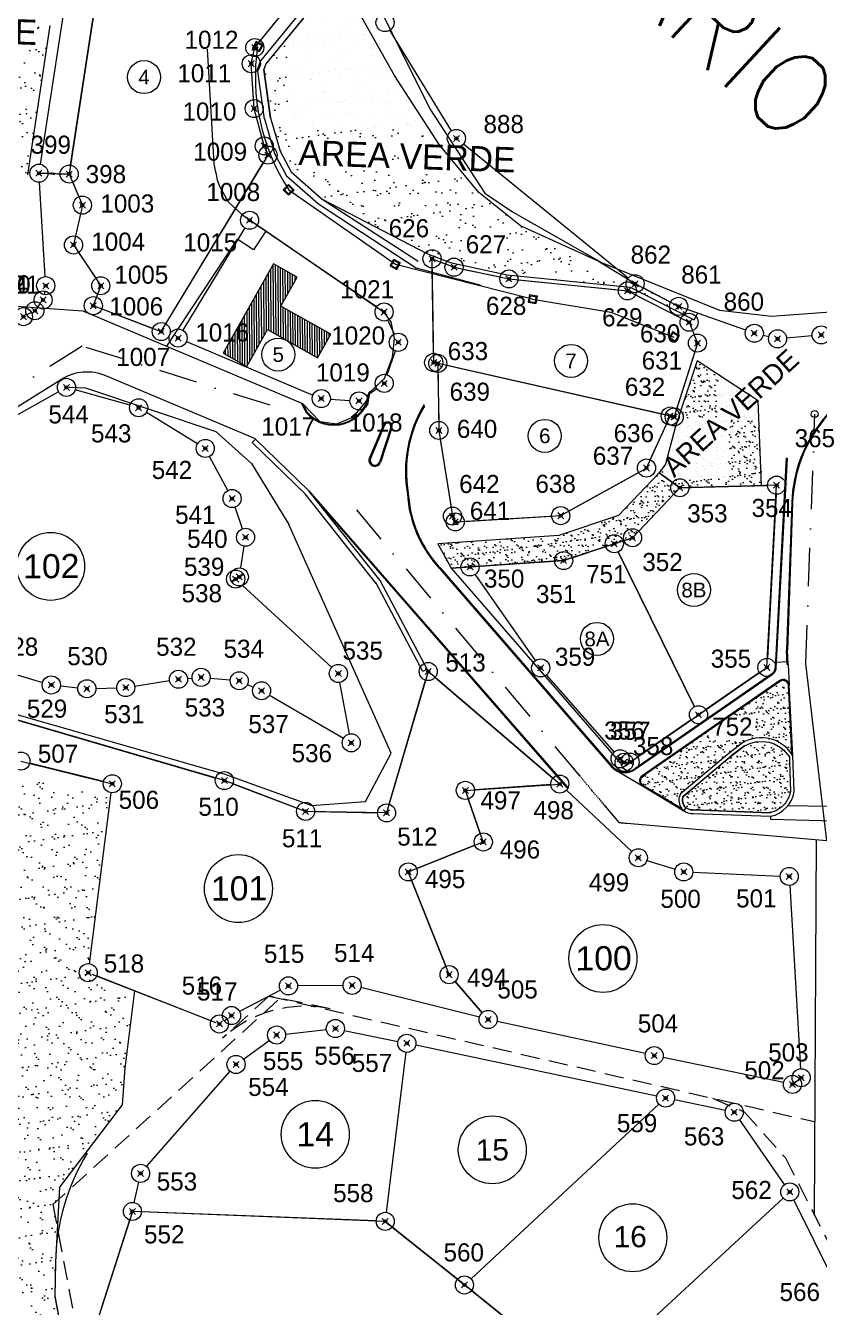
# Model space of a CAD drawing. Header units: millimetres. Extents: x 1956 to 636788, y 2654 to 1331964.
# Drawn here: x 625461.2 to 625592.8, y 1330212.2 to 1330424.7 of the extents above; entities that cross this region are included whole.
import ezdxf
from ezdxf.enums import TextEntityAlignment as Align

# ---------------------------------------------------------------- set-up
doc = ezdxf.new("R2010")
doc.units = ezdxf.units.MM
doc.header["$PDMODE"] = 35
doc.header["$PDSIZE"] = 0.5
doc.linetypes.add('DASHDOT2', pattern=[12.7, 6.35, -3.175, 0, -3.175])
doc.linetypes.add('HIDDEN2', pattern=[4.7625, 3.175, -1.5875])
for name, color, linetype, lineweight in [('11. division lotes', 12, 'Continuous', 0), ('20. poligonos', 201, 'Continuous', 0), ('24. numeros lotes', 10, 'Continuous', 0), ('26. edificios', 220, 'Continuous', 0), ('33. areas verdes', 72, 'Continuous', 0), ('34. muros', 7, 'Continuous', 0), ('36. centro calle', 253, 'DASHDOT2', 0), ('37. numeros calle', 111, 'Continuous', 0), ('38. polilinea lotes', 31, 'Continuous', 0), ('6. calles', 1, 'Continuous', 0), ('ARBOLES', 1, 'Continuous', 0), ('Cotas', 7, 'Continuous', 0), ('NIVEL DE TERRAZA', 8, 'HIDDEN2', 0)]:
    doc.layers.add(name, color=color, linetype=linetype, lineweight=lineweight)
for name, color, linetype in [('2', 7, 'Continuous'), ('CVL_CUADCON_LIN', 8, 'Continuous'), ('Polígono', 2, 'Continuous'), ('textos_terrenos colindantes', 4, 'Continuous')]:
    doc.layers.add(name, color=color, linetype=linetype)
doc.styles.add('ARIAL', font='arial.ttf', dxfattribs={"width": 0.8, "height": 0.039688})
doc.styles.add('Courier', font='cour.ttf')
doc.styles.add('ROMANS', font='ROMANS', dxfattribs={"height": 0.2})
doc.styles.get("Standard").update_dxf_attribs({"font": 'TCCM____.TTF'})
doc.styles.add('style1', font='romans.shx')
doc.dimstyles.new('STANDARD$0', dxfattribs={"dimtxt": 0.6, "dimasz": 0.5, "dimexe": 0.125, "dimexo": 0.000625, "dimgap": 0.0625, "dimtad": 0, "dimzin": 1, "dimdsep": 46, "dimtxsty": 'ROMANS', "dimblk1": 'ARCHTICK', "dimblk2": 'ARCHTICK', "dimsah": 1, "dimcen": 2.5, "dimclrd": 1, "dimclre": 1, "dimclrt": 30, "dimaunit": 1, "dimadec": 0, "dimazin": 0, "dimtfac": 1, "dimtix": 1, "dimtofl": 0, "dimtmove": 1, "dimatfit": 3, "dimldrblk": 'ARCHTICK', "dimfxl": 1, "dimtolj": 1, "dimtzin": 1, "dimarcsym": 0})
pattern_1 = [(37.93167, (623185.346, 1328791.9748), (-0.0697575, 1.73366734), [0, -1.3680018, 0, -1.530002, 0, -1.4625019]), (7.93167, (623185.346, 1328791.9748), (1.5736201, 2.5518628), [0, -0.738001, 0, -1.2330016, 0, -0.4725006]), (327.93167, (623184.239, 1328791.9665), (2.8026135, 0.0262087), [0, -0.4500006, 0, -1.62000214, 0, -2.1150028]), (317.93167, (623184.239, 1328791.9665), (2.6994896, 0.81027), [0, -0.2250003, 0, -1.0620014, 0, -1.2150016])]
pattern_2 = [(37.93167, (623185.346, 1328791.9748), (-0.1550166, 3.852594), [0, -3.040004, 0, -3.4000045, 0, -3.2500043]), (7.93167, (623185.346, 1328791.975), (3.496934, 5.670806), [0, -1.6400022, 0, -2.7400036, 0, -1.0500014]), (327.93167, (623182.886, 1328791.9563), (6.22803, 0.0582416), [0, -1.0000013, 0, -3.6000048, 0, -4.7000062]), (317.93167, (623182.886, 1328791.9563), (5.998866, 1.8006), [0, -0.5000007, 0, -2.360003, 0, -2.7000036])]

# ---------------------------------------------------------------- blocks, each defined once
blk = doc.blocks.new('_ARCHTICK')
at = {"color": 0, "linetype": 'ByBlock', "const_width": 0.15}
blk.add_lwpolyline([(-0.5, -0.5), (0.5, 0.5)], dxfattribs=at)
blk = doc.blocks.new('*D335')
at = {"layer": 'CVL_CUADCON_LIN', "color": 1, "lineweight": -2, "ltscale": 0.5, "transparency": 16777216}
for p, q in [((625463.45, 1330400.26), (625463.45, 1330400.38)), ((625463.45, 1330400.26), (625465.4, 1330400.2)), ((625468.46, 1330400.1), (625466.51, 1330400.16)), ((625468.46, 1330400.1), (625468.47, 1330400.23))]:
    blk.add_line(p, q, dxfattribs=at)
at = {"layer": 'Defpoints', "color": 0, "lineweight": 0, "ltscale": 0.5, "transparency": 16777216}
for p in [(625463.45, 1330400.26), (625463.45, 1330400.26), (625468.46, 1330400.1)]:
    blk.add_point(p, dxfattribs=at)
at = {"layer": 'CVL_CUADCON_LIN', "color": 1, "lineweight": -2, "ltscale": 0.5, "transparency": 16777216, "xscale": 0.5, "yscale": 0.5, "zscale": 0.5}
for p, rotation in [((625463.45, 1330400.26), 178.2538227023487), ((625468.46, 1330400.1), 358.2538227023488)]:
    blk.add_blockref('_ARCHTICK', p, dxfattribs=dict(at, rotation=rotation))
at = {"layer": 'CVL_CUADCON_LIN', "color": 30, "lineweight": 0, "ltscale": 0.5, "transparency": 16777216, "insert": (625465.95, 1330400.18), "char_height": 0.2, "attachment_point": 5, "rotation": 358.2538, "style": 'ROMANS'}
blk.add_mtext('\\A1;5.02m.', dxfattribs=at)

msp = doc.modelspace()

# ---------------------------------------------------------------- hatches: boundary and pattern name
at = {"lineweight": 0}
h = msp.add_hatch(dxfattribs=at)
h.set_pattern_fill('_USER', color=1, scale=0.400001, angle=90.43167, style=0, pattern_type=0)
h.set_pattern_definition([(90.4317, (625494.00592, 1330368.192), (-0.399989, -0.0030136), [])])
h.paths.add_polyline_path([(625503.567, 1330378.232), (625506.262, 1330382.997), (625502.345, 1330385.212), (625493.989, 1330370.436), (625497.906, 1330368.221), (625501.352, 1330374.314), (625509.604, 1330369.648), (625511.819, 1330373.565)])
at = {"layer": '33. areas verdes', "lineweight": 0}
h = msp.add_hatch(dxfattribs=at)
h.set_pattern_fill('AR-SAND', color=1, scale=2.000003, angle=0.43167, style=0)
h.set_pattern_definition(pattern_2)
h.paths.add_polyline_path([(625397.279, 1330388.996), (625399.278, 1330388.599), (625400.839, 1330388.289), (625402.827, 1330387.894), (625404.285, 1330387.604), (625405.038, 1330387.454), (625407.283, 1330387.008), (625409.521, 1330386.564), (625413.211, 1330385.831), (625418.006, 1330384.856), (625435.44, 1330381.921), (625432.759, 1330388.169), (625436.65, 1330392.425), (625450.33, 1330398.434), (625461.538, 1330399.984), (625472.643, 1330474.425), (625471.185, 1330474.776), (625476.05, 1330485.706), (625483.971, 1330482.862), (625476.557, 1330494.455), (625465.122, 1330508.781), (625436.533, 1330458.157), (625434.219, 1330454.081), (625421.034, 1330430.851), (625416.115, 1330422.184), (625412.517, 1330415.844), (625406.813, 1330405.795), (625405.36, 1330403.234), (625402.494, 1330398.185)])
h = msp.add_hatch(dxfattribs=at)
h.set_pattern_fill('AR-SAND', color=1, scale=2.000003, angle=0.43167, style=0)
h.set_pattern_definition(pattern_2)
h.paths.add_polyline_path([(625512.965, 1330432.982), (625507.22, 1330425.918), (625501.568, 1330418.969), (625501.277, 1330418.611), (625501.07, 1330418.357), (625500.883, 1330417.879), (625500.714, 1330417.443), (625501.847, 1330409.444), (625503.435, 1330403.922), (625505.285, 1330400.461), (625510.422, 1330395.953), (625527.853, 1330386.869), (625531.635, 1330385.429), (625541.073, 1330383.421), (625561.447, 1330381.359), (625572.056, 1330375.968), (625572.647, 1330377.053), (625569.486, 1330378.176), (625562.272, 1330381.918), (625556.055, 1330385.751), (625543.287, 1330391.501), (625536.38, 1330397.049), (625529.797, 1330404.996), (625522.369, 1330416.434), (625514.013, 1330431.449)])
h = msp.add_hatch(dxfattribs=at)
h.set_pattern_fill('AR-SAND', color=1, scale=0.900001, angle=0.43167, style=0)
h.set_pattern_definition(pattern_1)
h.paths.add_polyline_path([(625569.681, 1330348.1), (625583.245, 1330348.463), (625582.664, 1330362.522), (625581.317, 1330363.409), (625580.545, 1330363.916), (625572.581, 1330369.156), (625568.901, 1330358.103), (625567.313, 1330352.006), (625566.256, 1330350.597)], flags=16)
h.paths.add_polyline_path([(625569.488, 1330347.421), (625591.365, 1330367.483), (625586.195, 1330373.121), (625564.318, 1330353.059)], flags=9)
h = msp.add_hatch(dxfattribs=at)
h.set_pattern_fill('AR-SAND', color=1, scale=0.900001, angle=0.43167, style=0)
h.set_pattern_definition(pattern_1)
h.paths.add_polyline_path([(625569.681, 1330348.1), (625566.256, 1330350.597), (625559.522, 1330343.477), (625549.608, 1330340.192), (625529.542, 1330338.833), (625531.771, 1330334.77), (625550.424, 1330336.033), (625561.849, 1330339.819)])
h = msp.add_hatch(dxfattribs=at)
h.set_pattern_fill('AR-SAND', color=1, scale=0.900001, angle=0.43167, style=0)
h.set_pattern_definition(pattern_1)
h.paths.add_polyline_path([(625587.677, 1330315.362, 0.5872787), (625586.345, 1330316.017), (625563.515, 1330300.228, 0.5459161), (625563.563, 1330298.799), (625569.955, 1330294.987, -0.2980566), (625569.805, 1330297.383), (625577.85, 1330304.122), (625580.042, 1330305.792, -0.4004598), (625588.269, 1330303.938)])
h = msp.add_hatch(dxfattribs=at)
h.set_pattern_fill('AR-SAND', color=1, scale=0.900001, angle=0.43167, style=0)
h.set_pattern_definition(pattern_1)
h.paths.add_polyline_path([(625578.236, 1330303.662), (625580.379, 1330305.294), (625581.292, 1330305.727), (625582.197, 1330305.972), (625583.361, 1330306.059), (625584.473, 1330305.909), (625585.294, 1330305.641), (625586.353, 1330305.059), (625586.861, 1330304.655), (625587.839, 1330303.499), (625587.865, 1330302.734), (625588.034, 1330297.782), (625587.973, 1330297.488), (625587.873, 1330297.139), (625587.697, 1330296.693), (625587.495, 1330296.304), (625587.231, 1330295.905), (625587.069, 1330295.701), (625586.776, 1330295.383), (625586.515, 1330295.148), (625586.278, 1330294.964), (625586.032, 1330294.798), (625585.687, 1330294.603), (625585.342, 1330294.447), (625585.093, 1330294.355), (625584.671, 1330294.237), (625571.859, 1330294.714), (625571.497, 1330294.721), (625571.261, 1330294.772), (625571.153, 1330294.808), (625571.006, 1330294.872), (625570.882, 1330294.94), (625570.735, 1330295.041), (625570.593, 1330295.165), (625570.448, 1330295.329), (625570.347, 1330295.477), (625570.275, 1330295.612), (625570.199, 1330295.8), (625570.145, 1330296.013), (625570.12, 1330296.229), (625570.121, 1330296.39), (625570.154, 1330296.634), (625570.204, 1330296.815), (625570.28, 1330296.998), (625570.926, 1330297.539), (625571.397, 1330297.934), (625572.373, 1330298.751), (625573.275, 1330299.506), (625576.83, 1330302.484)])
h = msp.add_hatch(dxfattribs=at)
h.set_pattern_fill('AR-SAND', color=1, scale=1.800002, angle=0.43167, style=0)
h.set_pattern_definition([(37.93167, (623185.346, 1328791.9748), (-0.139515, 3.4673347), [0, -2.7360036, 0, -3.060004, 0, -2.925004]), (7.93167, (623185.346, 1328791.975), (3.14724, 5.103726), [0, -1.476002, 0, -2.4660033, 0, -0.9450012]), (327.93167, (623183.132, 1328791.958), (5.605227, 0.0524174), [0, -0.9000012, 0, -3.2400043, 0, -4.2300056]), (317.93167, (623183.132, 1328791.958), (5.398979, 1.62054), [0, -0.4500006, 0, -2.1240028, 0, -2.4300032])])
edge = h.paths.add_edge_path()
edge.add_line((625471.694, 1330268.325), (625475.318, 1330296.742))
edge.add_line((625475.318, 1330296.742), (625457.769, 1330301.19))
edge.add_line((625457.769, 1330301.19), (625442.706, 1330302.424))
edge.add_line((625442.706, 1330302.424), (625439.142, 1330280.532))
edge.add_line((625439.142, 1330280.532), (625436.968, 1330258.94))
edge.add_line((625436.968, 1330258.94), (625434.216, 1330228.307))
edge.add_line((625434.216, 1330228.307), (625434.833, 1330192.594))
edge.add_line((625434.833, 1330192.594), (625434.43, 1330183.327))
edge.add_line((625434.43, 1330183.327), (625441.697, 1330182.537))
edge.add_line((625441.697, 1330182.537), (625461.844, 1330179.32))
edge.add_line((625461.844, 1330179.32), (625461.016, 1330185.588))
edge.add_line((625461.016, 1330185.588), (625471.627, 1330184.734))
edge.add_line((625471.627, 1330184.734), (625466.071, 1330213.982))
edge.add_line((625466.071, 1330213.982), (625466.189, 1330219.701))
edge.add_line((625466.189, 1330219.701), (625466.835, 1330232.164))
edge.add_line((625466.835, 1330232.164), (625477.235, 1330245.795))
edge.add_line((625477.235, 1330245.795), (625477.679, 1330251.862))
edge.add_line((625477.679, 1330251.862), (625479.269, 1330264.714))
edge.add_line((625479.269, 1330264.714), (625472.197, 1330267.477))
edge.add_arc((625471.615, 1330267.705), 0.625, 338.65778, 442.73195)

# ---------------------------------------------------------------- linework, layer by layer
at = {"color": 1, "lineweight": 0}
msp.add_lwpolyline([(625473.947, 1330435.906), (625468.464, 1330400.103), (625470.649, 1330394.958), (625469.181, 1330388.36), (625473.7, 1330381.602), (625472.46, 1330378.297), (625483.719, 1330374.004), (625501.418, 1330403.268), (625500.8, 1330404.787), (625499.14, 1330410.978), (625498.653, 1330418.422), (625499.225, 1330421.092), (625509.023, 1330433.179), (625490.7, 1330433.029)], close=True, dxfattribs=at)
at = {"color": 1, "lineweight": 0, "ltscale": 3}
msp.add_lwpolyline([(625509.604, 1330369.648), (625511.819, 1330373.565), (625503.567, 1330378.232), (625506.262, 1330382.997), (625502.345, 1330385.212), (625493.989, 1330370.436), (625497.906, 1330368.221), (625501.352, 1330374.314)], close=True, dxfattribs=at)
at = {"color": 1, "lineweight": 0}
msp.add_circle((625551.645, 1330369.138), 2.738, dxfattribs=at)
at = {"layer": '11. division lotes', "color": 1, "lineweight": 0}
for p, q in [((625465.228, 1330424.716), (625461.538, 1330399.984)), ((625492.427, 1330402.881), (625491.4, 1330420.812)), ((625492.49, 1330401.791), (625492.427, 1330402.881)), ((625492.772, 1330400.451), (625492.49, 1330401.791)), ((625492.855, 1330400.056), (625492.772, 1330400.451)), ((625493.054, 1330399.111), (625492.855, 1330400.056)), ((625493.364, 1330398.163), (625493.054, 1330399.111)), ((625494.123, 1330396.815), (625493.364, 1330398.163)), ((625501.031, 1330390.629), (625497.409, 1330393.113)), ((625536.751, 1330381.638), (625526.038, 1330384.494)), ((625442.773, 1330379.414), (625470.704, 1330377.454)), ((625470.704, 1330377.454), (625484.593, 1330371.599)), ((625521.845, 1330375.618), (625520.679, 1330377.153)), ((625522.387, 1330372.832), (625521.845, 1330375.618)), ((625522.061, 1330369.736), (625522.387, 1330372.832)), ((625484.593, 1330371.599), (625507.147, 1330362.091)), ((625520.734, 1330366.194), (625522.061, 1330369.736)), ((625518.318, 1330363.95), (625520.734, 1330366.194)), ((625478.942, 1330228.125, 162.427), (625473.331, 1330210.592)), ((625520.852, 1330226.483, 155.956), (625478.942, 1330228.125, 162.427)), ((625520.852, 1330226.483, 155.956), (625533.974, 1330215.937, 109.497)), ((625533.974, 1330215.937, 109.497), (625520.852, 1330226.483, 155.956))]:
    msp.add_line(p, q, dxfattribs=at)
at = {"layer": '2', "color": 1, "lineweight": 0}
msp.add_lwpolyline([(625405.049, 1330663.977), (625439.481, 1330550.828), (625459.288, 1330542.415), (625493.529, 1330488.742), (625500.617, 1330464.332), (625509.997, 1330444.749), (625519.633, 1330428.215), (625528.253, 1330410.921), (625537.383, 1330396.93), (625541.952, 1330393.874), (625556.679, 1330385.467), (625576.233, 1330377.563), (625584.87, 1330376.536), (625652.709, 1330381.533)], dxfattribs=at)
at = {"layer": '20. poligonos', "color": 1, "lineweight": 0}
for p, q in [((625468.478, 1330364.785), (625471.181, 1330364.67)), ((625471.181, 1330364.67), (625492.759, 1330357.426)), ((625492.759, 1330357.426), (625498.671, 1330352.13)), ((625498.671, 1330352.13), (625504.892, 1330342.035)), ((625521.857, 1330304.117), (625504.892, 1330342.035)), ((625521.857, 1330304.117), (625504.892, 1330342.035)), ((625517.579, 1330296.064), (625521.857, 1330304.117)), ((625517.579, 1330296.064), (625521.857, 1330304.117)), ((625517.579, 1330296.064), (625521.857, 1330304.117)), ((625508.591, 1330295.408), (625517.579, 1330296.064)), ((625508.591, 1330295.408), (625517.579, 1330296.064)), ((625508.591, 1330295.408), (625517.579, 1330296.064))]:
    msp.add_line(p, q, dxfattribs=at)
at = {"layer": '24. numeros lotes', "color": 1, "lineweight": 0}
for centre, radius in [((625480.869, 1330416.177), 2.738), ((625503.113, 1330370.182), 2.738), ((625547.293, 1330356.705), 2.738), ((625465.387, 1330335.067), 5.63), ((625572.013, 1330331.153), 2.738), ((625555.943, 1330323.048), 2.738), ((625496.519, 1330281.653), 5.63), ((625556.936, 1330270.065), 5.63), ((625509.249, 1330240.913), 5.63), ((625538.595, 1330238.334), 5.63), ((625561.89, 1330223.76), 5.63)]:
    msp.add_circle(centre, radius, dxfattribs=at)
at = {"layer": '26. edificios', "color": 1, "lineweight": 0}
for p, q in [((625587.599, 1330295.4), (625598.676, 1330295.248)), ((625584.725, 1330293.635), (625584.728, 1330293.185)), ((625584.728, 1330293.185), (625600.18, 1330292.76))]:
    msp.add_line(p, q, dxfattribs=at)
at = {"layer": '33. areas verdes', "color": 1, "lineweight": 0}
for points in [[(625507.22, 1330425.918), (625501.568, 1330418.969), (625501.277, 1330418.611), (625501.07, 1330418.357), (625500.883, 1330417.879), (625500.714, 1330417.443), (625501.847, 1330409.444), (625503.435, 1330403.922), (625505.285, 1330400.461), (625510.422, 1330395.953), (625527.853, 1330386.869), (625531.635, 1330385.429), (625541.073, 1330383.421), (625561.447, 1330381.359), (625572.056, 1330375.968), (625572.647, 1330377.053), (625569.486, 1330378.176), (625562.272, 1330381.918), (625556.055, 1330385.751), (625543.287, 1330391.501), (625536.38, 1330397.049), (625529.797, 1330404.996), (625522.369, 1330416.434), (625514.013, 1330431.449)], [(625569.681, 1330348.1), (625583.245, 1330348.463), (625582.664, 1330362.522), (625581.317, 1330363.409), (625580.545, 1330363.916), (625572.581, 1330369.156), (625568.901, 1330358.103), (625567.313, 1330352.006), (625566.256, 1330350.597), (625569.681, 1330348.1)], [(625529.542, 1330338.833), (625531.771, 1330334.77), (625550.424, 1330336.033), (625561.849, 1330339.819), (625569.681, 1330348.1), (625566.256, 1330350.597), (625559.522, 1330343.477), (625549.608, 1330340.192), (625529.542, 1330338.833)], [(625578.236, 1330303.662), (625580.379, 1330305.294), (625581.292, 1330305.727), (625582.197, 1330305.972), (625583.361, 1330306.059), (625584.473, 1330305.909), (625585.294, 1330305.641), (625586.353, 1330305.059), (625586.861, 1330304.655), (625587.839, 1330303.499), (625587.865, 1330302.734), (625588.034, 1330297.782), (625587.973, 1330297.488), (625587.973, 1330297.488), (625587.973, 1330297.488), (625587.973, 1330297.488), (625587.973, 1330297.488), (625587.873, 1330297.139), (625587.697, 1330296.693), (625587.495, 1330296.304), (625587.231, 1330295.905), (625587.069, 1330295.701), (625586.776, 1330295.383), (625586.515, 1330295.148), (625586.278, 1330294.964), (625586.032, 1330294.798), (625585.687, 1330294.603), (625585.342, 1330294.447), (625585.093, 1330294.355), (625584.671, 1330294.237), (625571.859, 1330294.714), (625571.497, 1330294.721), (625571.497, 1330294.721), (625571.497, 1330294.721), (625571.497, 1330294.721), (625571.261, 1330294.772), (625571.153, 1330294.808), (625571.006, 1330294.872), (625570.882, 1330294.94), (625570.735, 1330295.041), (625570.593, 1330295.165), (625570.448, 1330295.329), (625570.347, 1330295.477), (625570.275, 1330295.612), (625570.199, 1330295.8), (625570.145, 1330296.013), (625570.12, 1330296.229), (625570.121, 1330296.39), (625570.154, 1330296.634), (625570.204, 1330296.815), (625570.28, 1330296.998), (625570.926, 1330297.539), (625570.926, 1330297.539), (625571.397, 1330297.934), (625572.373, 1330298.751), (625573.275, 1330299.506), (625576.83, 1330302.484), (625578.236, 1330303.662)], [(625479.269, 1330264.714), (625477.679, 1330251.862), (625477.235, 1330245.795), (625466.835, 1330232.164), (625466.189, 1330219.701), (625466.071, 1330213.982), (625471.627, 1330184.734)]]:
    msp.add_lwpolyline(points, dxfattribs=at)
at = {"layer": '34. muros', "color": 1, "lineweight": 0}
for p, q in [((625511.512, 1330432.781), (625500.196, 1330418.866)), ((625512.692, 1330432.646), (625501.07, 1330418.357)), ((625500.196, 1330418.866), (625499.687, 1330417.563)), ((625500.859, 1330409.261), (625499.687, 1330417.563)), ((625501.07, 1330418.357), (625500.714, 1330417.443)), ((625501.849, 1330409.401), (625500.714, 1330417.443)), ((625500.859, 1330409.261), (625502.503, 1330403.544)), ((625501.847, 1330409.444), (625503.435, 1330403.922)), ((625502.503, 1330403.544), (625504.489, 1330399.83)), ((625503.435, 1330403.922), (625505.285, 1330400.461)), ((625505.285, 1330400.461), (625510.422, 1330395.953)), ((625504.489, 1330399.83), (625509.763, 1330395.201)), ((625510.422, 1330395.953), (625526.322, 1330385.659)), ((625509.763, 1330395.201), (625526.038, 1330384.494)), ((625499.362, 1330356.182), (625498.805, 1330355.607)), ((625507.657, 1330347.04), (625498.805, 1330355.607)), ((625508.213, 1330347.614), (625499.362, 1330356.182)), ((625519.372, 1330332.246), (625507.586, 1330347.118)), ((625519.999, 1330332.743), (625508.213, 1330347.614)), ((625527.069, 1330317.658), (625519.291, 1330332.369)), ((625527.776, 1330318.032), (625519.999, 1330332.743)), ((625527.776, 1330318.032), (625527.069, 1330317.658)), ((625494.292, 1330300.58), (625446.059, 1330314.412)), ((625508.591, 1330295.408), (625494.292, 1330300.58))]:
    msp.add_line(p, q, dxfattribs=at)
at = {"layer": '36. centro calle', "color": 1, "lineweight": 0}
for p, q in [((625738.206, 1330394.524), (625592.034, 1330360.326)), ((625470.623, 1330371.553), (625447.879, 1330357.321)), ((625501.758, 1330361.788), (625470.623, 1330371.553)), ((625501.758, 1330361.788), (625470.623, 1330371.553)), ((625590.586, 1330318.981), (625592.034, 1330360.326)), ((625516.065, 1330344.442), (625559.613, 1330292.552))]:
    msp.add_line(p, q, dxfattribs=at)
at = {"layer": '37. numeros calle', "color": 1, "lineweight": 0}
msp.add_circle((625592.034, 1330360.326), 0.575, dxfattribs=at)
at = {"layer": '38. polilinea lotes', "color": 1, "lineweight": 0}
for p, q in [((625499.436, 1330422.107), (625498.821, 1330420.963)), ((625499.498, 1330421.907), (625499.025, 1330421.026)), ((625500.591, 1330421.512), (625499.436, 1330422.107)), ((625500.387, 1330421.449), (625499.498, 1330421.907)), ((625500.387, 1330421.449), (625499.914, 1330420.568)), ((625500.591, 1330421.512), (625499.976, 1330420.367)), ((625499.976, 1330420.367), (625498.821, 1330420.963)), ((625499.914, 1330420.568), (625499.025, 1330421.026)), ((625494.882, 1330395.466), (625493.364, 1330398.163)), ((625504.818, 1330398.406), (625503.941, 1330397.501)), ((625504.819, 1330398.192), (625504.151, 1330397.502)), ((625504.818, 1330398.406), (625505.743, 1330397.463)), ((625504.819, 1330398.192), (625505.528, 1330397.468)), ((625503.941, 1330397.501), (625504.826, 1330396.599)), ((625504.151, 1330397.502), (625504.83, 1330396.809)), ((625505.743, 1330397.463), (625504.826, 1330396.599)), ((625505.528, 1330397.468), (625504.83, 1330396.809)), ((625497.409, 1330393.113), (625494.882, 1330395.466)), ((625498.369, 1330392.454), (625497.409, 1330393.113)), ((625520.679, 1330377.153), (625498.369, 1330392.454)), ((625501.036, 1330390.625), (625498.993, 1330387.559)), ((625520.679, 1330377.153), (625501.035, 1330390.625)), ((625496.314, 1330389.343), (625484.593, 1330371.599)), ((625498.993, 1330387.559), (625496.314, 1330389.343)), ((625521.654, 1330384.912), (625522.254, 1330385.997)), ((625521.858, 1330384.971), (625522.313, 1330385.794)), ((625522.254, 1330385.997), (625523.347, 1330385.394)), ((625522.313, 1330385.794), (625523.143, 1330385.335)), ((625522.688, 1330384.512), (625523.143, 1330385.335)), ((625523.347, 1330385.394), (625522.747, 1330384.308)), ((625521.654, 1330384.912), (625522.747, 1330384.308)), ((625521.858, 1330384.971), (625522.688, 1330384.512)), ((625442.773, 1330379.414), (625470.704, 1330377.454)), ((625544.753, 1330380.115), (625544.558, 1330378.86)), ((625544.558, 1330378.86), (625545.816, 1330378.664)), ((625544.878, 1330379.944), (625544.729, 1330378.985)), ((625544.729, 1330378.985), (625545.69, 1330378.835)), ((625544.753, 1330380.115), (625546.011, 1330379.919)), ((625544.878, 1330379.944), (625545.84, 1330379.794)), ((625545.84, 1330379.794), (625545.69, 1330378.835)), ((625546.011, 1330379.919), (625545.816, 1330378.664)), ((625470.704, 1330377.454), (625484.593, 1330371.599)), ((625521.845, 1330375.618), (625520.679, 1330377.153)), ((625522.387, 1330372.832), (625521.845, 1330375.618)), ((625522.061, 1330369.736), (625522.387, 1330372.832)), ((625568.495, 1330373.992), (625567.855, 1330372.907)), ((625567.855, 1330372.907), (625568.943, 1330372.265)), ((625568.548, 1330373.787), (625568.061, 1330372.96)), ((625568.061, 1330372.96), (625568.89, 1330372.47)), ((625568.495, 1330373.992), (625569.583, 1330373.35)), ((625568.548, 1330373.787), (625569.378, 1330373.297)), ((625569.378, 1330373.297), (625568.89, 1330372.47)), ((625569.583, 1330373.35), (625568.943, 1330372.265)), ((625484.593, 1330371.599), (625507.147, 1330362.091)), ((625520.734, 1330366.194), (625522.061, 1330369.736)), ((625518.276, 1330363.911), (625520.734, 1330366.194)), ((625517.708, 1330362.395), (625518.276, 1330363.911)), ((625507.147, 1330362.091), (625510.012, 1330359.085)), ((625515.598, 1330359.843), (625517.708, 1330362.395)), ((625512.847, 1330358.724), (625515.598, 1330359.843)), ((625510.012, 1330359.085), (625512.847, 1330358.724)), ((625527.974, 1330317.641), (625521.067, 1330294.193)), ((625549.78, 1330298.981), (625527.974, 1330317.641)), ((625494.184, 1330299.56), (625445.949, 1330313.668)), ((625460.467, 1330302.781), (625475.61, 1330299.034)), ((625507.644, 1330294.444), (625494.184, 1330299.56)), ((625534.13, 1330297.933), (625549.78, 1330298.981)), ((625537.103, 1330289.38), (625534.13, 1330297.933)), ((625521.067, 1330294.193), (625507.644, 1330294.444)), ((625524.67, 1330284.422), (625537.103, 1330289.38)), ((625531.441, 1330267.38), (625524.67, 1330284.422))]:
    msp.add_line(p, q, dxfattribs=at)
msp.add_lwpolyline([(625496.314, 1330389.343), (625484.593, 1330371.599), (625507.147, 1330362.091), (625510.012, 1330359.085), (625512.847, 1330358.724), (625515.598, 1330359.843), (625517.708, 1330362.395), (625518.276, 1330363.911), (625520.734, 1330366.194), (625522.061, 1330369.736), (625522.387, 1330372.832), (625521.845, 1330375.618), (625520.679, 1330377.153), (625501.036, 1330390.625), (625498.993, 1330387.559)], close=True, dxfattribs=at)
msp.add_lwpolyline([(625585.712, 1330348.53), (625569.681, 1330348.1), (625561.849, 1330339.819), (625550.424, 1330336.033), (625531.771, 1330334.77), (625559.444, 1330302.867, 0.3825061), (625561.43, 1330302.616), (625584.119, 1330318.307)], format="xyb", close=True, dxfattribs=at)
for points in [[(625472.197, 1330267.477), (625492.781, 1330259.434)], [(625483.178, 1330178.054), (625505.19, 1330178.908), (625520.068, 1330180.832), (625532.463, 1330183.806), (625564.902, 1330191.083), (625553.926, 1330199.904), (625533.974, 1330215.937), (625520.852, 1330226.483), (625478.942, 1330228.125), (625473.331, 1330210.592), (625483.178, 1330178.054)]]:
    msp.add_lwpolyline(points, dxfattribs=at)
at = {"layer": '6. calles', "color": 1, "lineweight": 0}
for p, q in [((625467.184, 1330366.068), (625449.694, 1330355.123)), ((625499.371, 1330356.188), (625474.535, 1330366.658)), ((625506.936, 1330362.18), (625507.736, 1330360.604)), ((625507.147, 1330362.091), (625507.856, 1330360.694)), ((625520.54, 1330358.538), (625518.235, 1330353.083)), ((625520.54, 1330358.538), (625518.235, 1330353.083)), ((625520.727, 1330358.468), (625518.389, 1330352.932)), ((625520.727, 1330358.468), (625518.389, 1330352.932)), ((625521.757, 1330358.082), (625519.887, 1330352.372)), ((625521.757, 1330358.082), (625519.887, 1330352.372)), ((625521.944, 1330358.012), (625520.076, 1330352.305)), ((625521.944, 1330358.012), (625520.076, 1330352.305)), ((625587.301, 1330353.027), (625585.467, 1330318.236)), ((625587.451, 1330353.028), (625585.616, 1330318.228)), ((625587.301, 1330353.027), (625587.451, 1330353.028)), ((625508.213, 1330347.614), (625551.044, 1330298.438)), ((625510.221, 1330345.08), (625550.931, 1330298.339)), ((625588.232, 1330345.632), (625587.376, 1330321.189)), ((625588.382, 1330345.626), (625587.526, 1330321.184)), ((625529.875, 1330334.667), (625558.311, 1330301.884)), ((625529.956, 1330334.803), (625558.424, 1330301.983)), ((625585.668, 1330319.21), (625587.473, 1330319.304)), ((625587.499, 1330318.805), (625587.376, 1330321.176)), ((625587.648, 1330318.812), (625587.526, 1330321.184)), ((625584.886, 1330317.197), (625562.198, 1330301.506)), ((625587.648, 1330318.812), (625587.499, 1330318.805)), ((625587.648, 1330318.812), (625587.827, 1330315.369)), ((625584.972, 1330317.073), (625562.284, 1330301.383)), ((625586.26, 1330316.14), (625563.429, 1330300.351)), ((625586.345, 1330316.017), (625563.515, 1330300.228)), ((625588.269, 1330303.938), (625587.677, 1330315.362)), ((625588.433, 1330303.678), (625587.827, 1330315.369)), ((625580.042, 1330305.792), (625577.85, 1330304.122)), ((625580.379, 1330305.294), (625578.214, 1330303.645)), ((625577.85, 1330304.122), (625569.805, 1330297.383)), ((625578.236, 1330303.662), (625570.28, 1330296.998)), ((625588.635, 1330297.743), (625588.433, 1330303.678)), ((625559.483, 1330301.057), (625563.486, 1330298.67)), ((625563.486, 1330298.67), (625570.372, 1330294.564)), ((625563.563, 1330298.799), (625569.955, 1330294.987)), ((625570.372, 1330294.564), (625570.738, 1330295.039)), ((625571.859, 1330294.714), (625584.671, 1330294.237)), ((625571.873, 1330294.113), (625584.725, 1330293.635)), ((625466.189, 1330219.701), (625466.075, 1330214.138)), ((625466.075, 1330214.138), (625471.627, 1330184.734))]:
    msp.add_line(p, q, dxfattribs=at)
msp.add_lwpolyline([(625518.318, 1330363.95), (625518.166, 1330363.939)], dxfattribs=at)
for centre, radius, start, end in [((625471.428, 1330359.286), 8, 67.14149, 122.03714), ((625611.368, 1330344.821), 23.15, 103.00909, 177.99312), ((625611.368, 1330344.821), 23, 103.00909, 177.99312), ((625512.339, 1330364.452), 6, 219.89852, 355.19773), ((625512.338, 1330364.451), 5.85, 219.97504, 354.96897), ((625512.339, 1330364.452), 5.85, 219.97504, 354.96897), ((625545.475, 1330350.806), 21.275, 148.60378, 189.93703), ((625545.475, 1330350.806), 21.275, 148.60378, 189.93703), ((625545.475, 1330350.806), 21.275, 148.60378, 189.93703), ((625545.475, 1330350.806), 21.125, 149.16277, 186.45221), ((625545.475, 1330350.806), 21.125, 149.16277, 186.45221), ((625545.475, 1330350.806), 21.125, 149.16277, 189.96019), ((625521.242, 1330358.275), 0.75, 339.48306, 159.48306), ((625521.242, 1330358.275), 0.75, 339.48306, 159.48306), ((625521.242, 1330358.275), 0.55, 339.48306, 159.48306), ((625521.242, 1330358.275), 0.55, 339.48306, 159.48306), ((625519.139, 1330352.656), 1, 154.71077, 339.48306), ((625519.139, 1330352.656), 1, 154.71077, 339.48306), ((625519.139, 1330352.656), 0.8, 159.76475, 339.20141), ((625519.139, 1330352.656), 0.8, 159.76475, 339.20141), ((625544.483, 1330348.328), 20, 183.4206, 223.08045), ((625544.483, 1330348.328), 19.85, 183.39595, 208.1018), ((625544.483, 1330348.328), 19.85, 183.39595, 222.96196), ((625584.118, 1330318.307), 1.35, 304.66709, 356.98164), ((625584.118, 1330318.307), 1.5, 304.66709, 356.98164), ((625586.828, 1330315.318), 1, 2.96785, 124.66709), ((625586.828, 1330315.318), 0.85, 2.96785, 124.66709), ((625583.184, 1330300.552), 6.109, 30.77104, 120.94744), ((625560.577, 1330303.85), 3, 220.93845, 304.66709), ((625560.577, 1330303.85), 2.85, 220.93845, 304.66709), ((625563.998, 1330299.529), 1, 124.66709, 239.19044), ((625563.998, 1330299.529), 0.85, 124.66709, 239.19044), ((625571.711, 1330296.299), 2.192, 150.38667, 274.48041), ((625571.711, 1330296.299), 1.592, 153.97818, 275.32733), ((625583.7, 1330298.526), 4.998, 281.83997, 350.98314), ((625502.544, 1330218.954), 36.363, 148.81005, 178.82381)]:
    msp.add_arc(centre, radius, start, end, dxfattribs=at)
at = {"layer": 'ARBOLES', "color": 1, "lineweight": 0}
for p, q in [((625504.847, 1330397.506), (625522.525, 1330385.154)), ((625522.525, 1330385.154), (625545.287, 1330379.397)), ((625545.239, 1330379.39), (625558.241, 1330377.196)), ((625558.241, 1330377.196), (625568.705, 1330373.096)), ((625594.072, 1330289.545), (625590.586, 1330318.981)), ((625594.072, 1330289.545), (625559.613, 1330292.552)), ((625594.072, 1330289.545), (625559.613, 1330292.552)), ((625592.008, 1330227.458), (625592.322, 1330289.698))]:
    msp.add_line(p, q, dxfattribs=at)
msp.add_arc((625533.715, 1330416.208), 34.397, 171.55792, 212.93648, dxfattribs=at)
at = {"layer": 'Cotas', "color": 1, "lineweight": 0}
for points in [[(625528.608, 1330386.058), (625532.254, 1330384.67), (625541.352, 1330382.734), (625560.992, 1330380.747), (625571.219, 1330375.55), (625572.594, 1330372.086), (625568.758, 1330359.842), (625528.884, 1330368.867)], [(625529.554, 1330368.715), (625529.737, 1330357.605), (625532.003, 1330343.404), (625532.449, 1330342.444), (625549.933, 1330343.478), (625564.155, 1330351.377), (625568.094, 1330359.992)]]:
    msp.add_lwpolyline(points, close=True, dxfattribs=at)
at = {"layer": 'NIVEL DE TERRAZA', "color": 1, "lineweight": 0, "ltscale": 0.075}
for p in [(625551.886, 1330301.76), (625560.933, 1330292.437)]:
    msp.add_line(p, (625559.613, 1330292.552), dxfattribs=at)
at = {"layer": 'NIVEL DE TERRAZA', "color": 1, "lineweight": 0}
for p, q in [((625550.931, 1330298.34), (625551.044, 1330298.438)), ((625503.05, 1330263.153), (625465.765, 1330229.255)), ((625501.573, 1330263.838), (625493.886, 1330256.848)), ((625511.745, 1330261.718), (625501.573, 1330263.838)), ((625501.573, 1330263.838), (625591.979, 1330243.012)), ((625465.765, 1330229.255), (625475.376, 1330178.352))]:
    msp.add_line(p, q, dxfattribs=at)
msp.add_lwpolyline([(625575.083, 1330246.904), (625580.358, 1330244.621), (625587.174, 1330236.987), (625595.106, 1330221.352)], dxfattribs=at)
msp.add_arc((625507.575, 1330241.826), 20.324, 78.22548, 132.27548, dxfattribs=at)
msp.add_arc((625507.575, 1330241.826), 20.324, 78.22548, 132.27548, dxfattribs=at)
msp.add_arc((625507.575, 1330241.826), 20.324, 78.22548, 132.27548, dxfattribs=at)
at = {"layer": 'Polígono', "color": 1, "lineweight": 0}
for points in [[(625468.802, 1330435.268), (625463.672, 1330401.739)], [(625468.691, 1330401.585), (625473.72, 1330434.423)], [(625473.72, 1330434.423), (625468.691, 1330401.585)], [(625500.167, 1330422.244), (625508.077, 1330432.002)], [(625531.856, 1330407.29), (625521.599, 1330423.955)], [(625498.965, 1330419.876), (625498.909, 1330419.612)], [(625499.04, 1330412.465), (625498.749, 1330416.913)], [(625500.409, 1330406.227), (625499.526, 1330409.519)], [(625500.85, 1330404.65), (625501.363, 1330403.389)], [(625561.108, 1330382.865), (625533.805, 1330405.065)], [(625461.946, 1330400.285), (625461.161, 1330400.3)], [(625464.945, 1330400.21), (625466.965, 1330400.148)], [(625484.492, 1330375.279), (625500.639, 1330401.977)], [(625464.479, 1330383.096), (625463.536, 1330398.759)], [(625469.05, 1330398.721), (625470.063, 1330396.336)], [(625470.324, 1330393.491), (625469.506, 1330389.816)], [(625519.417, 1330378.089), (625499.608, 1330391.608)], [(625497.591, 1330391.172), (625487.297, 1330374.209)], [(625470.014, 1330387.105), (625472.866, 1330382.84)], [(625530.01, 1330385.525), (625530.852, 1330385.204)], [(625528.86, 1330370.367), (625528.632, 1330384.558)], [(625533.721, 1330384.358), (625539.885, 1330383.047)], [(625542.844, 1330382.583), (625559.5, 1330380.898)], [(625568.154, 1330378.867), (625563.603, 1330381.227)], [(625464.41, 1330380.727), (625464.299, 1330380.123)], [(625473.173, 1330380.189), (625472.986, 1330379.692)], [(625562.329, 1330380.067), (625569.882, 1330376.229)], [(625462.208, 1330377.159), (625461.44, 1330376.762)], [(625463.68, 1330378.646), (625463.233, 1330378.057)], [(625473.861, 1330377.753), (625482.314, 1330374.53)], [(625580.609, 1330374.225), (625570.899, 1330377.674)], [(625522.378, 1330373.573), (625521.293, 1330375.885)], [(625571.772, 1330374.156), (625572.04, 1330373.48)], [(625584.423, 1330373.144), (625583.481, 1330373.371)], [(625591.617, 1330373.313), (625587.375, 1330372.928)], [(625487.9, 1330372.343), (625508.868, 1330363.476)], [(625521.167, 1330366.831), (625522.528, 1330370.796)], [(625572.145, 1330370.655), (625569.206, 1330361.273)], [(625567.295, 1330360.173), (625530.347, 1330368.536)], [(625566.631, 1330360.323), (625531.017, 1330368.384)], [(625529.579, 1330367.216), (625529.712, 1330359.105)], [(625466.704, 1330364.011), (625450.248, 1330354.786)], [(625478.529, 1330361.778), (625469.456, 1330364.338)], [(625517.734, 1330363.359), (625519.449, 1330364.554)], [(625511.747, 1330362.798), (625515.007, 1330362.595)], [(625489.741, 1330355.401), (625481.252, 1330360.588)], [(625564.779, 1330352.741), (625567.47, 1330358.628)], [(625529.972, 1330356.124), (625531.768, 1330344.885)], [(625494.753, 1330347.643), (625491.728, 1330353.296)], [(625551.245, 1330344.206), (625562.844, 1330350.648)], [(625562.879, 1330340.909), (625568.65, 1330347.01)], [(625571.18, 1330348.14), (625584.213, 1330348.489)], [(625585.633, 1330347.032), (625584.198, 1330319.805)], [(625497.206, 1330341.314), (625495.955, 1330344.904)], [(625532.635, 1330342.043), (625531.817, 1330343.804)], [(625533.946, 1330342.532), (625548.436, 1330343.389)], [(625496.895, 1330334.801), (625497.465, 1330338.416)], [(625560.245, 1330339.288), (625560.424, 1330339.348)], [(625551.847, 1330336.506), (625557.397, 1330338.345)], [(625559.484, 1330337.471), (625572.111, 1330311.807)], [(625572.111, 1330311.807), (625559.484, 1330337.471)], [(625536.404, 1330335.084), (625548.926, 1330335.933)], [(625497.35, 1330333.726), (625495.368, 1330332.559)], [(625545.755, 1330319.464), (625535.766, 1330333.754)], [(625511.973, 1330318.326), (625497.162, 1330331.949)], [(625582.885, 1330317.454), (625574.007, 1330311.315)], [(625459.819, 1330317.099), (625464.066, 1330315.836)], [(625466.996, 1330315.251), (625469.901, 1330314.944)], [(625479.316, 1330315.213), (625485.098, 1330316.128)], [(625488.075, 1330316.486), (625488.838, 1330316.55)], [(625491.827, 1330316.54), (625495.151, 1330316.241)], [(625498.013, 1330315.492), (625498.982, 1330315.058)], [(625514.938, 1330307.29), (625513.351, 1330315.835)], [(625521.491, 1330295.632), (625527.55, 1330316.202)], [(625529.113, 1330316.665), (625548.64, 1330299.956)], [(625558.798, 1330304.295), (625547.602, 1330317.106)], [(625447.389, 1330313.247), (625492.744, 1330299.981)], [(625472.892, 1330314.831), (625476.335, 1330314.934)], [(625501.648, 1330313.691), (625513.915, 1330306.568)], [(625571.54, 1330309.608), (625562.663, 1330303.469)], [(625474.154, 1330299.394), (625461.923, 1330302.42)], [(625559.325, 1330303.569), (625560.915, 1330302.179)], [(625559.93, 1330302.563), (625561.953, 1330302.635)], [(625495.586, 1330299.027), (625506.242, 1330294.977)], [(625535.627, 1330298.033), (625548.283, 1330298.881)], [(625548.283, 1330298.881), (625535.627, 1330298.033)], [(625471.805, 1330269.193), (625475.421, 1330297.546)], [(625536.61, 1330290.797), (625534.622, 1330296.516)], [(625534.622, 1330296.516), (625536.61, 1330290.797)], [(625550.874, 1330297.954), (625561.703, 1330287.793)], [(625509.144, 1330294.416), (625519.567, 1330294.221)], [(625526.063, 1330284.978), (625535.709, 1330288.824)], [(625535.709, 1330288.824), (625526.063, 1330284.978)], [(625564.228, 1330286.318), (625568.895, 1330284.858)], [(625571.825, 1330284.346), (625586.312, 1330283.728)], [(625530.887, 1330268.774), (625525.223, 1330283.028)], [(625525.223, 1330283.028), (625530.887, 1330268.774)], [(625587.9, 1330282.167), (625589.706, 1330251.792)], [(625491.966, 1330259.753), (625473.012, 1330267.159)], [(625536.929, 1330261.078), (625532.426, 1330266.249)], [(625532.426, 1330266.249), (625536.929, 1330261.078)], [(625503.481, 1330264.832), (625496.695, 1330261.3)], [(625513.858, 1330265.598), (625506.312, 1330265.536)], [(625536.459, 1330260.312), (625516.813, 1330265.245)], [(625494.136, 1330259.747), (625494.593, 1330260.067)], [(625504.329, 1330257.54), (625511.094, 1330258.288)], [(625514.054, 1330258.149), (625522.963, 1330256.307)], [(625563.973, 1330254.286), (625539.38, 1330259.629)], [(625497.331, 1330253.372), (625501.624, 1330256.493)], [(625565.857, 1330247.232), (625525.899, 1330255.692)], [(625524.251, 1330254.514), (625521.032, 1330227.972)], [(625524.251, 1330254.514), (625521.032, 1330227.972)], [(625586.885, 1330249.486), (625566.907, 1330253.66)], [(625481.29, 1330235.565), (625495.129, 1330251.362)], [(625588.609, 1330249.377), (625589.54, 1330250.098)], [(625535.073, 1330216.958), (625566.226, 1330245.9)], [(625566.226, 1330245.9), (625535.073, 1330216.958)], [(625577.237, 1330244.88), (625568.794, 1330246.618)], [(625587.042, 1330232.592), (625579.562, 1330243.346)], [(625479.258, 1330229.591), (625479.985, 1330232.971)], [(625555.027, 1330200.923), (625586.798, 1330230.342)], [(625555.027, 1330200.923), (625586.798, 1330230.342)], [(625519.353, 1330226.542), (625480.441, 1330228.066)], [(625519.353, 1330226.542), (625480.441, 1330228.066)], [(625588.565, 1330230.017), (625595.202, 1330216.639)], [(625478.485, 1330226.696), (625473.788, 1330212.021)], [(625522.021, 1330225.543), (625532.805, 1330216.877)], [(625532.805, 1330216.877), (625522.021, 1330225.543)], [(625535.143, 1330214.998), (625552.757, 1330200.843)], [(625552.757, 1330200.843), (625535.143, 1330214.998)]]:
    msp.add_lwpolyline(points, dxfattribs=at)
for centre in [(625520.813, 1330425.232), (625499.223, 1330421.079), (625498.651, 1330418.41), (625499.137, 1330410.968), (625532.642, 1330406.012), (625500.798, 1330404.779), (625501.415, 1330403.261), (625463.445, 1330400.256), (625463.445, 1330400.256), (625468.464, 1330400.102), (625468.464, 1330400.102), (625470.65, 1330394.955), (625498.369, 1330392.454), (625469.18, 1330388.352), (625528.608, 1330386.058), (625532.254, 1330384.67), (625464.569, 1330381.599), (625473.7, 1330381.594), (625541.352, 1330382.734), (625562.272, 1330381.918), (625560.992, 1330380.747), (625462.772, 1330377.451), (625464.14, 1330379.252), (625472.459, 1330378.288), (625569.486, 1330378.176), (625460.876, 1330376.469), (625520.656, 1330377.243), (625571.219, 1330375.55), (625483.716, 1330373.996), (625582.023, 1330373.723), (625593.111, 1330373.449), (625486.519, 1330372.927), (625523.015, 1330372.215), (625572.594, 1330372.086), (625585.881, 1330372.792), (625528.884, 1330368.867), (625529.554, 1330368.715), (625468.013, 1330364.745), (625520.68, 1330365.412), (625510.25, 1330362.892), (625516.504, 1330362.501), (625479.972, 1330361.37), (625568.094, 1330359.992), (625568.758, 1330359.842), (625529.737, 1330357.605), (625491.021, 1330354.619), (625564.155, 1330351.377), (625569.681, 1330348.1), (625585.712, 1330348.53), (625495.461, 1330346.32), (625532.003, 1330343.403), (625549.933, 1330343.478), (625532.449, 1330342.444), (625497.699, 1330339.897), (625561.848, 1330339.82), (625558.821, 1330338.817), (625558.821, 1330338.817), (625534.907, 1330334.983), (625550.423, 1330336.034), (625496.058, 1330332.965), (625496.661, 1330333.32), (625546.615, 1330318.235), (625584.119, 1330318.307), (625486.58, 1330316.362), (625490.333, 1330316.674), (625496.645, 1330316.106), (625513.077, 1330317.31), (625527.974, 1330317.64), (625465.504, 1330315.409), (625471.393, 1330314.786), (625477.834, 1330314.978), (625500.351, 1330314.444), (625572.774, 1330310.462), (625572.774, 1330310.462), (625515.212, 1330305.815), (625559.785, 1330303.166), (625460.467, 1330302.781), (625560.454, 1330302.582), (625561.43, 1330302.616), (625475.61, 1330299.034), (625494.184, 1330299.56), (625549.78, 1330298.981), (625549.78, 1330298.981), (625534.13, 1330297.933), (625534.13, 1330297.933), (625507.644, 1330294.444), (625521.067, 1330294.193), (625537.103, 1330289.38), (625537.103, 1330289.38), (625562.797, 1330286.766), (625524.67, 1330284.422), (625524.67, 1330284.422), (625570.327, 1330284.41), (625587.811, 1330283.664), (625471.615, 1330267.705), (625531.441, 1330267.38), (625531.441, 1330267.38), (625504.812, 1330265.524), (625515.358, 1330265.61), (625495.365, 1330260.607), (625493.364, 1330259.207), (625512.585, 1330258.453), (625537.914, 1330259.947), (625537.914, 1330259.947), (625502.838, 1330257.375), (625524.432, 1330256.003), (625524.432, 1330256.003), (625496.117, 1330252.49), (625565.439, 1330253.967), (625589.795, 1330250.295), (625588.354, 1330249.179), (625567.325, 1330246.921), (625567.325, 1330246.921), (625578.706, 1330244.577), (625480.301, 1330234.437), (625587.899, 1330231.361), (625587.899, 1330231.361), (625478.942, 1330228.125), (625478.942, 1330228.125), (625520.852, 1330226.483), (625520.852, 1330226.483), (625520.852, 1330226.483), (625533.974, 1330215.937), (625533.974, 1330215.937), (625533.974, 1330215.937)]:
    msp.add_circle(centre, 1.5, dxfattribs=at)
for p in [(625499.223, 1330421.079), (625498.651, 1330418.41), (625499.137, 1330410.968), (625532.642, 1330406.012), (625500.798, 1330404.779), (625501.415, 1330403.261), (625463.445, 1330400.256), (625463.445, 1330400.256), (625468.464, 1330400.102), (625468.464, 1330400.102), (625470.65, 1330394.955), (625498.369, 1330392.454), (625469.18, 1330388.352), (625528.608, 1330386.058), (625532.254, 1330384.67), (625541.352, 1330382.734), (625464.569, 1330381.599), (625473.7, 1330381.594), (625560.992, 1330380.747), (625562.272, 1330381.918), (625464.14, 1330379.252), (625472.459, 1330378.288), (625460.876, 1330376.469), (625462.772, 1330377.451), (625520.656, 1330377.243), (625569.486, 1330378.176), (625571.219, 1330375.55), (625483.716, 1330373.996), (625486.519, 1330372.927), (625523.015, 1330372.215), (625572.594, 1330372.086), (625582.023, 1330373.723), (625585.881, 1330372.792), (625593.111, 1330373.449), (625528.884, 1330368.867), (625529.554, 1330368.715), (625468.013, 1330364.745), (625520.68, 1330365.412), (625479.972, 1330361.37), (625510.25, 1330362.892), (625516.504, 1330362.501), (625568.094, 1330359.992), (625568.758, 1330359.842), (625529.737, 1330357.605), (625491.021, 1330354.619), (625564.155, 1330351.377), (625585.712, 1330348.53), (625569.681, 1330348.1), (625495.461, 1330346.32), (625532.003, 1330343.403), (625532.449, 1330342.444), (625549.933, 1330343.478), (625497.699, 1330339.897), (625558.821, 1330338.817), (625558.821, 1330338.817), (625561.848, 1330339.82), (625550.423, 1330336.034), (625534.907, 1330334.983), (625496.058, 1330332.965), (625496.661, 1330333.32), (625490.333, 1330316.674), (625513.077, 1330317.31), (625527.974, 1330317.64), (625546.615, 1330318.235), (625584.119, 1330318.307), (625465.504, 1330315.409), (625471.393, 1330314.786), (625477.834, 1330314.978), (625486.58, 1330316.362), (625496.645, 1330316.106), (625500.351, 1330314.444), (625572.774, 1330310.462), (625572.774, 1330310.462), (625515.212, 1330305.815), (625559.785, 1330303.166), (625560.454, 1330302.582), (625561.43, 1330302.616), (625475.61, 1330299.034), (625494.184, 1330299.56), (625534.13, 1330297.933), (625534.13, 1330297.933), (625549.78, 1330298.981), (625549.78, 1330298.981), (625507.644, 1330294.444), (625521.067, 1330294.193), (625537.103, 1330289.38), (625537.103, 1330289.38), (625562.797, 1330286.766), (625524.67, 1330284.422), (625524.67, 1330284.422), (625570.327, 1330284.41), (625587.811, 1330283.664), (625471.615, 1330267.705), (625531.441, 1330267.38), (625531.441, 1330267.38), (625504.812, 1330265.524), (625515.358, 1330265.61), (625495.365, 1330260.607), (625537.914, 1330259.947), (625537.914, 1330259.947), (625493.364, 1330259.207), (625502.838, 1330257.375), (625512.585, 1330258.453), (625524.432, 1330256.003), (625524.432, 1330256.003), (625565.439, 1330253.967), (625496.117, 1330252.49), (625588.354, 1330249.179), (625589.795, 1330250.295), (625567.325, 1330246.921), (625567.325, 1330246.921), (625578.706, 1330244.577), (625480.301, 1330234.437), (625587.899, 1330231.361), (625587.899, 1330231.361), (625478.942, 1330228.125), (625478.942, 1330228.125), (625520.852, 1330226.483), (625520.852, 1330226.483), (625520.852, 1330226.483), (625533.974, 1330215.937), (625533.974, 1330215.937), (625533.974, 1330215.937)]:
    msp.add_point(p, dxfattribs=at)

# ---------------------------------------------------------------- texts
at = {"layer": '24. numeros lotes', "color": 1, "lineweight": 0, "style": 'ARIAL'}
for s, height, p in [('4', 2.431, (625480.869, 1330416.177)), ('5', 2.431, (625503.113, 1330370.182)), ('7', 2.431, (625551.645, 1330369.138)), ('6', 2.431, (625547.293, 1330356.705)), ('102', 4, (625465.494, 1330335.102)), ('8B', 2.4315, (625572.013, 1330331.153)), ('8A', 2.4315, (625555.943, 1330323.048)), ('101', 4, (625496.626, 1330281.689)), ('100', 4, (625557.043, 1330270.1)), ('14', 4, (625509.249, 1330240.913)), ('15', 3.5342, (625538.595, 1330238.334)), ('16', 3.5342, (625561.458, 1330223.95))]:
    msp.add_text(s, height=height, rotation=0.43167, dxfattribs=at).set_placement(p, align=Align.MIDDLE_CENTER)
at = {"layer": '33. areas verdes', "color": 1, "lineweight": 9, "attachment_point": 1, "style": 'Courier'}
for insert, char_height, width, rotation in [((625427.268, 1330426.931), 4.17306, 39.31773, 357.99407), ((625506.56, 1330405.789), 4.17306, 39.31773, 357.99407), ((625566.512, 1330352.124), 3.30159, 31.10693, 42.5215)]:
    msp.add_mtext('{\\fStylus BT|b0|i0|c0|p34;\\C0;AREA VERDE}', dxfattribs=dict(at, insert=insert, char_height=char_height, width=width, rotation=rotation))
at = {"layer": 'Polígono', "color": 1, "lineweight": 0}
for s, p in [('1012', (625496.516, 1330422.373)), ('1011', (625495.319, 1330416.822)), ('1010', (625496.178, 1330410.479)), ('1009', (625497.954, 1330403.823)), ('1008', (625500.121, 1330397.131)), ('424', (625461.574, 1330381.779)), ('1020', (625520.836, 1330373.35)), ('631', (625570.057, 1330369.203)), ('1019', (625518.285, 1330367.219)), ('637', (625561.952, 1330353.413)), ('540', (625494.711, 1330339.63)), ('539', (625494.181, 1330335.008)), ('538', (625493.792, 1330330.618)), ('355', (625581.5, 1330319.769)), ('502', (625587.063, 1330251.535)), ('562', (625584.916, 1330231.685)), ('566', (625592.913, 1330214.779))]:
    msp.add_text(s, height=3, dxfattribs=at).set_placement(p, align=Align.MIDDLE_RIGHT)
for s, p in [('888', (625543.836, 1330409.901)), ('1015', (625496.306, 1330390.277)), ('862', (625568.225, 1330388.26)), ('861', (625576.607, 1330384.951)), ('1021', (625522.317, 1330382.506)), ('630', (625569.759, 1330375.203)), ('639', (625538.212, 1330365.524)), ('543', (625478.772, 1330358.621)), ('636', (625565.405, 1330358.661)), ('542', (625488.84, 1330352.559)), ('541', (625492.714, 1330345.115)), ('751', (625560.849, 1330335.278)), ('537', (625504.856, 1330310.428)), ('499', (625561.284, 1330284.176)), ('501', (625585.707, 1330281.525)), ('557', (625521.996, 1330254.252)), ('559', (625565.943, 1330244.258)), ('563', (625577.054, 1330242.073))]:
    msp.add_text(s, height=3, dxfattribs=at).set_placement(p, align=Align.TOP_RIGHT)
for s, p in [('399', (625468.761, 1330402.579)), ('632', (625567.261, 1330362.442)), ('536', (625512.028, 1330301.701)), ('516', (625493.809, 1330263.172)), ('558', (625518.907, 1330228.767))]:
    msp.add_text(s, height=3, dxfattribs=at).set_placement(p, align=Align.BOTTOM_RIGHT)
for s, p in [('398', (625471.202, 1330400.107)), ('1003', (625473.637, 1330395.229)), ('1004', (625472.129, 1330388.904)), ('1005', (625475.958, 1330383.43)), ('1006', (625475.113, 1330378.172)), ('1016', (625489.373, 1330373.85)), ('633', (625531.213, 1330370.758)), ('640', (625532.725, 1330357.866)), ('365', (625588.721, 1330356.323)), ('641', (625534.872, 1330344.279)), ('350', (625537.214, 1330333.046)), ('359', (625548.977, 1330320.084)), ('752', (625575.046, 1330308.503)), ('358', (625561.907, 1330305.287)), ('506', (625476.67, 1330296.368)), ('497', (625536.632, 1330296.277)), ('496', (625539.832, 1330288.134)), ('495', (625527.425, 1330283.236)), ('518', (625474.194, 1330269.236)), ('494', (625534.398, 1330266.875)), ('553', (625482.981, 1330233.09))]:
    msp.add_text(s, height=3, dxfattribs=at).set_placement(p, align=Align.MIDDLE_LEFT)
for s, p in [('626', (625521.429, 1330392.63)), ('353', (625570.904, 1330345.361)), ('354', (625581.576, 1330346.261)), ('352', (625563.459, 1330337.288)), ('512', (625522.841, 1330291.774)), ('554', (625498.14, 1330250.274)), ('552', (625480.872, 1330225.828))]:
    msp.add_text(s, height=3, dxfattribs=at).set_placement(p, align=Align.TOP_LEFT)
for s, p in [('627', (625537.532, 1330389.967)), ('628', (625540.888, 1330379.771)), ('860', (625580.292, 1330380.463)), ('629', (625560.147, 1330377.868)), ('544', (625468.366, 1330361.766)), ('351', (625549.18, 1330331.983)), ('513', (625534.165, 1330320.634)), ('510', (625493.229, 1330296.716)), ('498', (625548.77, 1330296.156)), ('511', (625507.075, 1330291.498)), ('500', (625569.81, 1330281.454)), ('555', (625503.921, 1330254.577)), ('556', (625512.444, 1330255.456))]:
    msp.add_text(s, height=3, dxfattribs=at).set_placement(p, align=Align.TOP_CENTER)
for s, p in [('420', (625458.719, 1330379.426)), ('421', (625460.153, 1330379.381)), ('1007', (625480.723, 1330367.396)), ('1017', (625504.771, 1330355.854)), ('1018', (625519.248, 1330356.526)), ('638', (625549.096, 1330346.359)), ('528', (625459.986, 1330319.354)), ('530', (625471.506, 1330317.784)), ('532', (625486.221, 1330319.341)), ('534', (625497.403, 1330319.009)), ('529', (625464.788, 1330309.084)), ('533', (625490.961, 1330309.284)), ('531', (625477.613, 1330308.171)), ('356', (625560.485, 1330305.464)), ('357', (625561.458, 1330305.408)), ('507', (625466.614, 1330301.628)), ('515', (625504.087, 1330268.435)), ('514', (625515.714, 1330268.589)), ('517', (625493.007, 1330262.186)), ('504', (625566.064, 1330256.901)), ('503', (625587.68, 1330252.102)), ('560', (625533.867, 1330218.936))]:
    msp.add_text(s, height=3, dxfattribs=at).set_placement(p, align=Align.BOTTOM_CENTER)
for s, p in [('642', (625533.107, 1330346.333)), ('535', (625513.765, 1330318.707)), ('505', (625539.441, 1330262.529))]:
    msp.add_text(s, height=3, dxfattribs=at).set_placement(p, align=Align.BOTTOM_LEFT)
at = {"layer": 'textos_terrenos colindantes', "color": 7, "lineweight": 9, "style": 'style1'}
msp.add_text('MARIPOSARIO', height=13.33221, rotation=317.09582, dxfattribs=at).set_placement((625503.1, 1330483.437))

# ---------------------------------------------------------------- dimensions: what is measured, and where the dimension line sits
at = {"layer": 'CVL_CUADCON_LIN', "color": 1, "lineweight": 0, "ltscale": 0.5}
dim = msp.add_aligned_dim(p1=(625468.464, 1330400.103), p2=(625463.445, 1330400.256), distance=0, dimstyle='STANDARD$0', override={"dimpost": 'm.'}, dxfattribs=at)
dim.commit()
dim.dimension.update_dxf_attribs({"geometry": '*D335', "text_midpoint": (625465.955, 1330400.18)})

doc.saveas('drawing.dxf')
